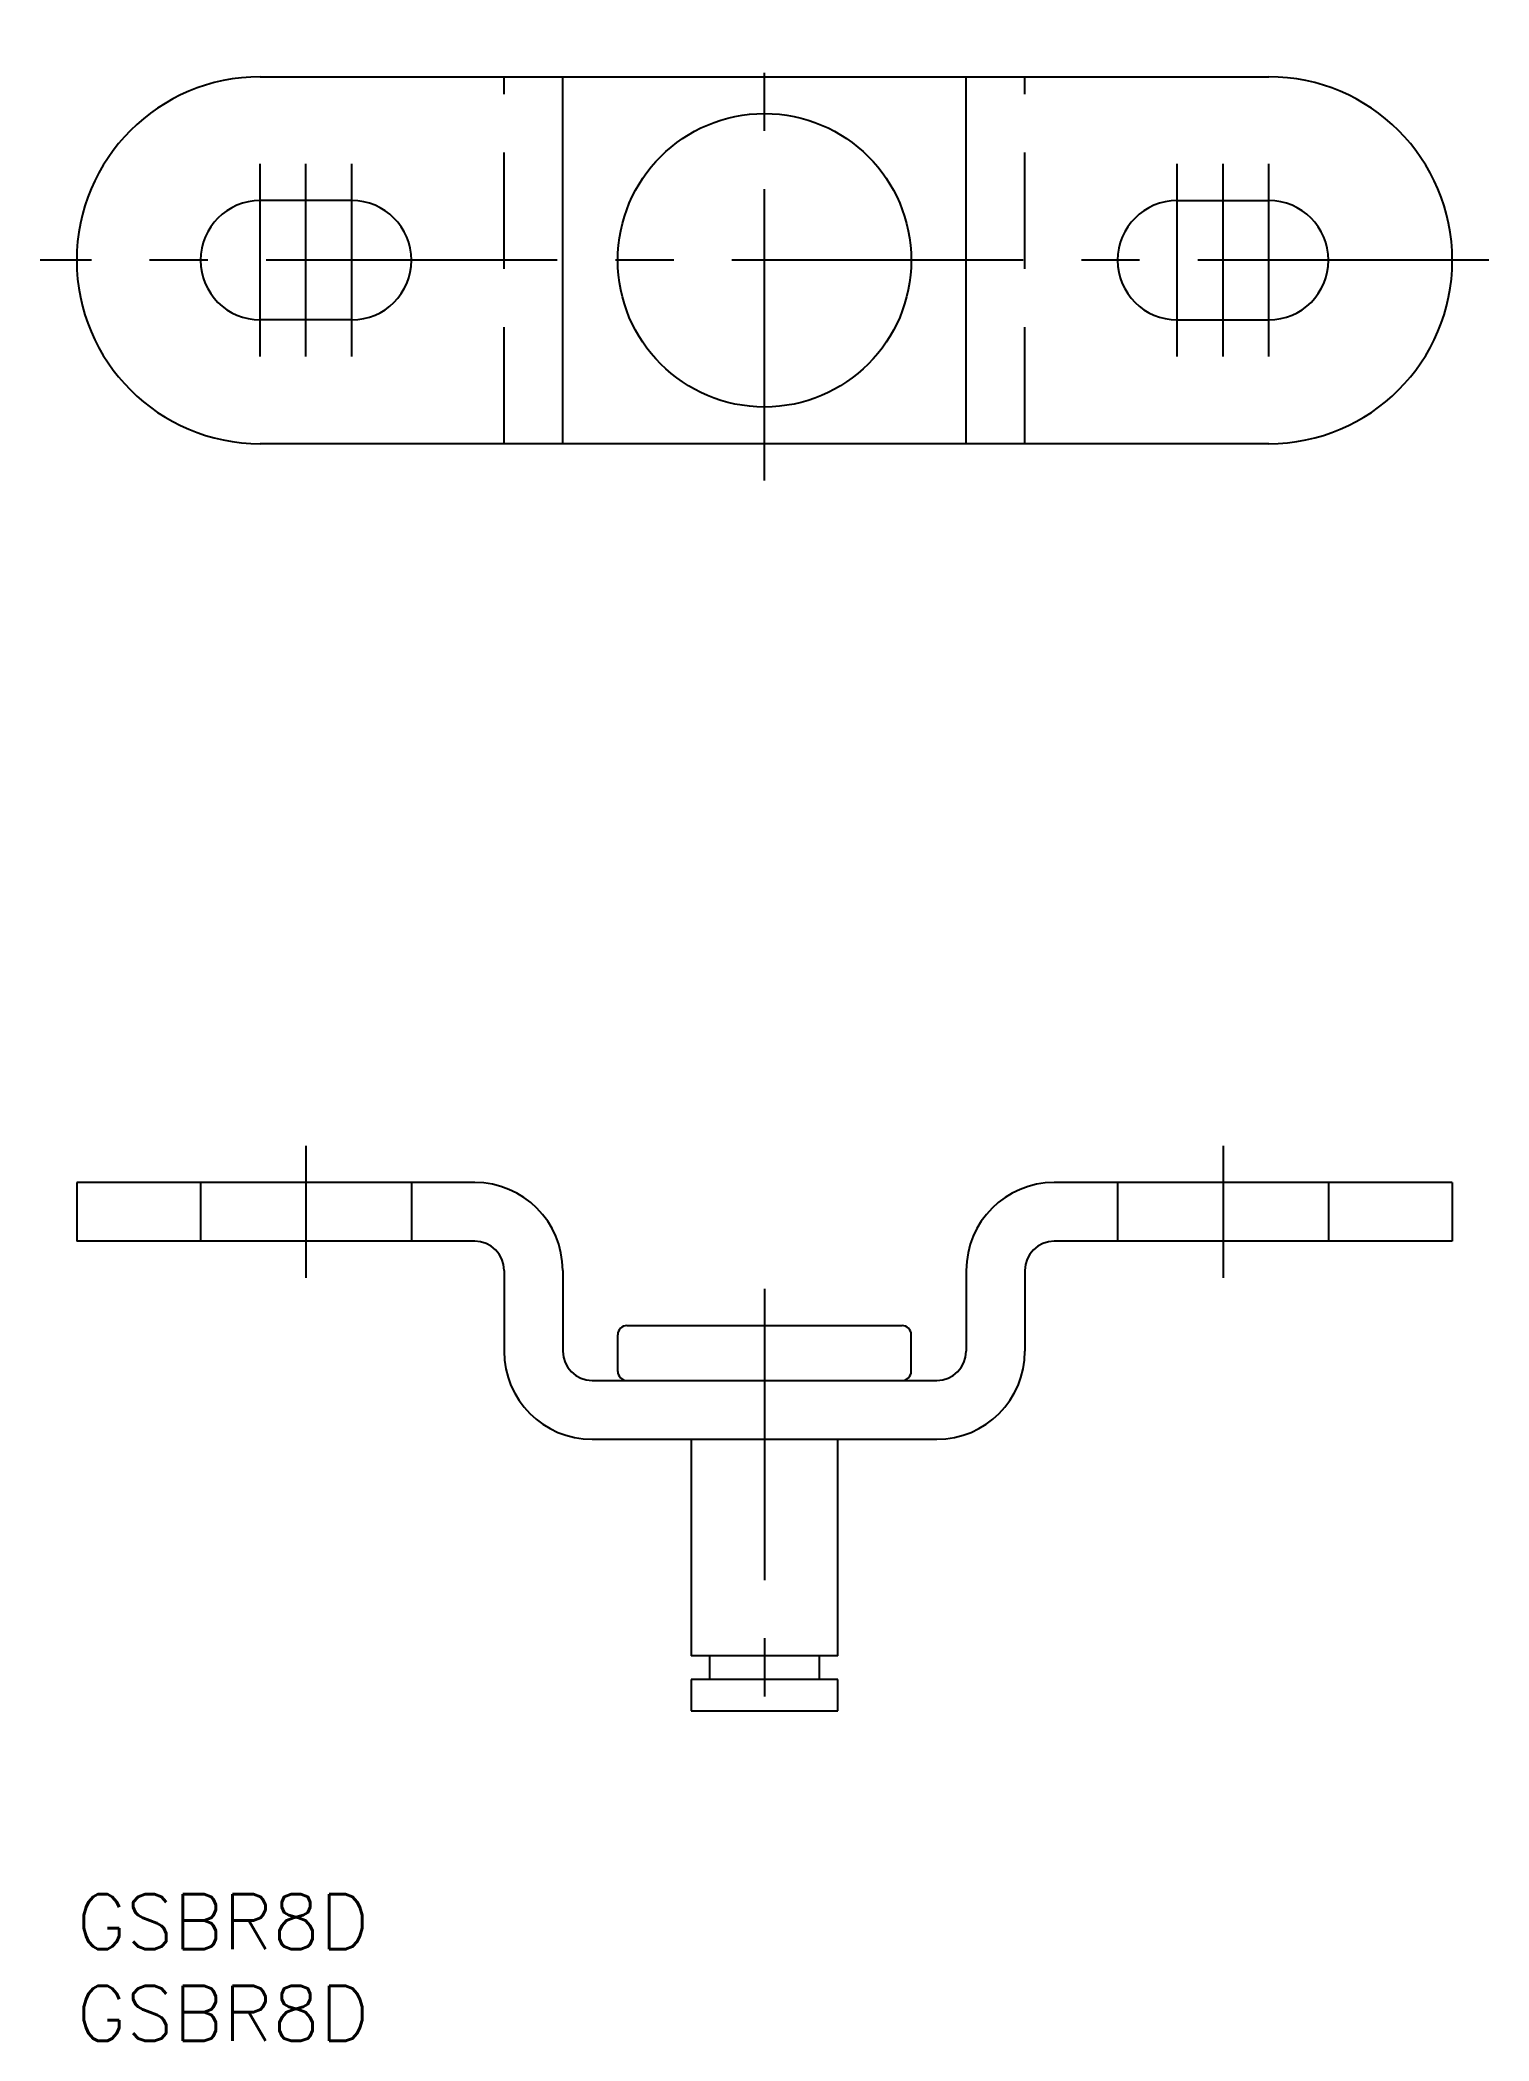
# Model space of a CAD drawing. Extents: x -2 to 77, y -8 to 101.
import ezdxf

# ---------------------------------------------------------------- set-up
doc = ezdxf.new("R2010")
doc.units = 0
doc.header["$LTSCALE"] = 0.5
doc.linetypes.add('CENTER', pattern=[50.8, 31.75, -6.35, 6.35, -6.35])
doc.linetypes.add('DASHED', pattern=[19.05, 12.7, -6.35])
for name, color, linetype in [('MSM_CENTER', 1, 'CENTER'), ('MSM_CONTINUOUS', 7, 'CONTINUOUS'), ('MSM_DASHED', 4, 'DASHED'), ('MSM_PART_NUMBER', 7, 'CONTINUOUS')]:
    doc.layers.add(name, color=color, linetype=linetype)
doc.styles.get("Standard").update_dxf_attribs({"font": 'txt.shx', "height": 3, "bigfont": 'bigfont.shx'})

# ---------------------------------------------------------------- blocks, each defined once
blk = doc.blocks.new('*U14')
at = {"layer": 'MSM_PART_NUMBER'}
blk.add_text('GSBR8D', height=3, dxfattribs=at).set_placement((0, -3))
blk = doc.blocks.new('*U15')
at = {"layer": 'MSM_PART_NUMBER'}
blk.add_text('GSBR8D', height=3, dxfattribs=at).set_placement((0, -8))

msp = doc.modelspace()

# ---------------------------------------------------------------- linework, layer by layer
at = {"layer": 'MSM_CENTER'}
for p, q in [((37.5, 77.07), (37.5, 101.07)), ((10, 83.82), (10, 94.32)), ((12.5, 83.82), (12.5, 94.32)), ((15, 83.82), (15, 94.32)), ((60, 83.82), (60, 94.32)), ((62.5, 83.82), (62.5, 94.32)), ((65, 83.82), (65, 94.32)), ((77, 89.07), (-2, 89.07)), ((12.5, 40.8), (12.5, 33.6)), ((62.5, 40.8), (62.5, 33.6)), ((37.5, 33), (37.5, 8))]:
    msp.add_line(p, q, dxfattribs=at)
at = {"layer": 'MSM_CONTINUOUS'}
for p, q in [((10, 99.07), (65, 99.07)), ((26.5, 79.07), (26.5, 99.07)), ((48.5, 79.07), (48.5, 99.07)), ((15, 92.32), (10, 92.32)), ((60, 92.32), (65, 92.32)), ((15, 85.82), (10, 85.82)), ((60, 85.82), (65, 85.82)), ((65, 79.07), (10, 79.07)), ((21.7, 38.8), (0, 38.8)), ((0, 38.8), (0, 35.6)), ((75, 38.8), (53.3, 38.8)), ((75, 38.8), (75, 35.6)), ((21.7, 35.6), (0, 35.6)), ((75, 35.6), (53.3, 35.6)), ((23.3, 34), (23.3, 29.6)), ((26.5, 34), (26.5, 29.6)), ((48.5, 34), (48.5, 29.6)), ((51.7, 34), (51.7, 29.6)), ((30, 31), (45, 31)), ((45, 31), (45, 31)), ((29.5, 28.5), (29.5, 30.5)), ((45.5, 28.5), (45.5, 30.5)), ((28.1, 28), (46.9, 28)), ((28.1, 24.8), (46.9, 24.8)), ((33.5, 24.8), (33.5, 13)), ((41.5, 13), (41.5, 24.8)), ((41.5, 13), (33.5, 13)), ((34.5, 13), (34.5, 11.7)), ((40.5, 11.7), (40.5, 13)), ((41.5, 11.7), (33.5, 11.7)), ((33.5, 11.7), (33.5, 10)), ((41.5, 10), (41.5, 11.7)), ((33.5, 10), (41.5, 10))]:
    msp.add_line(p, q, dxfattribs=at)
msp.add_circle((37.5, 89.07), 8, dxfattribs=at)
for centre, radius, start, end in [((10, 89.07), 10, 90, 270), ((65, 89.07), 10, 270, 90), ((10, 89.07), 3.25, 90, 270), ((15, 89.07), 3.25, 270, 90), ((60, 89.07), 3.25, 90, 270), ((65, 89.07), 3.25, 270, 90), ((21.7, 34), 4.8, 0, 90), ((53.3, 34), 4.8, 90, 180), ((21.7, 34), 1.6, 0, 90), ((53.3, 34), 1.6, 90, 180), ((30, 30.5), 0.5, 90, 180), ((45, 30.5), 0.5, 0, 90), ((28.1, 29.6), 4.8, 180, 270), ((28.1, 29.6), 1.6, 180, 270), ((46.9, 29.6), 1.6, 270, 0), ((46.9, 29.6), 4.8, 270, 0), ((30, 28.5), 0.5, 180, 270), ((45, 28.5), 0.5, 270, 0)]:
    msp.add_arc(centre, radius, start, end, dxfattribs=at)
at = {"layer": 'MSM_DASHED'}
for p, q in [((23.3, 79.07), (23.3, 99.07)), ((51.7, 79.07), (51.7, 99.07)), ((6.75, 38.8), (6.75, 35.6)), ((18.25, 38.8), (18.25, 35.6)), ((56.75, 38.8), (56.75, 35.6)), ((68.25, 38.8), (68.25, 35.6))]:
    msp.add_line(p, q, dxfattribs=at)

# ---------------------------------------------------------------- block references
at = {"layer": 'MSM_CONTINUOUS'}
for name in ['*U14', '*U15']:
    msp.add_blockref(name, (0, 0), dxfattribs=at)

doc.saveas('drawing.dxf')
